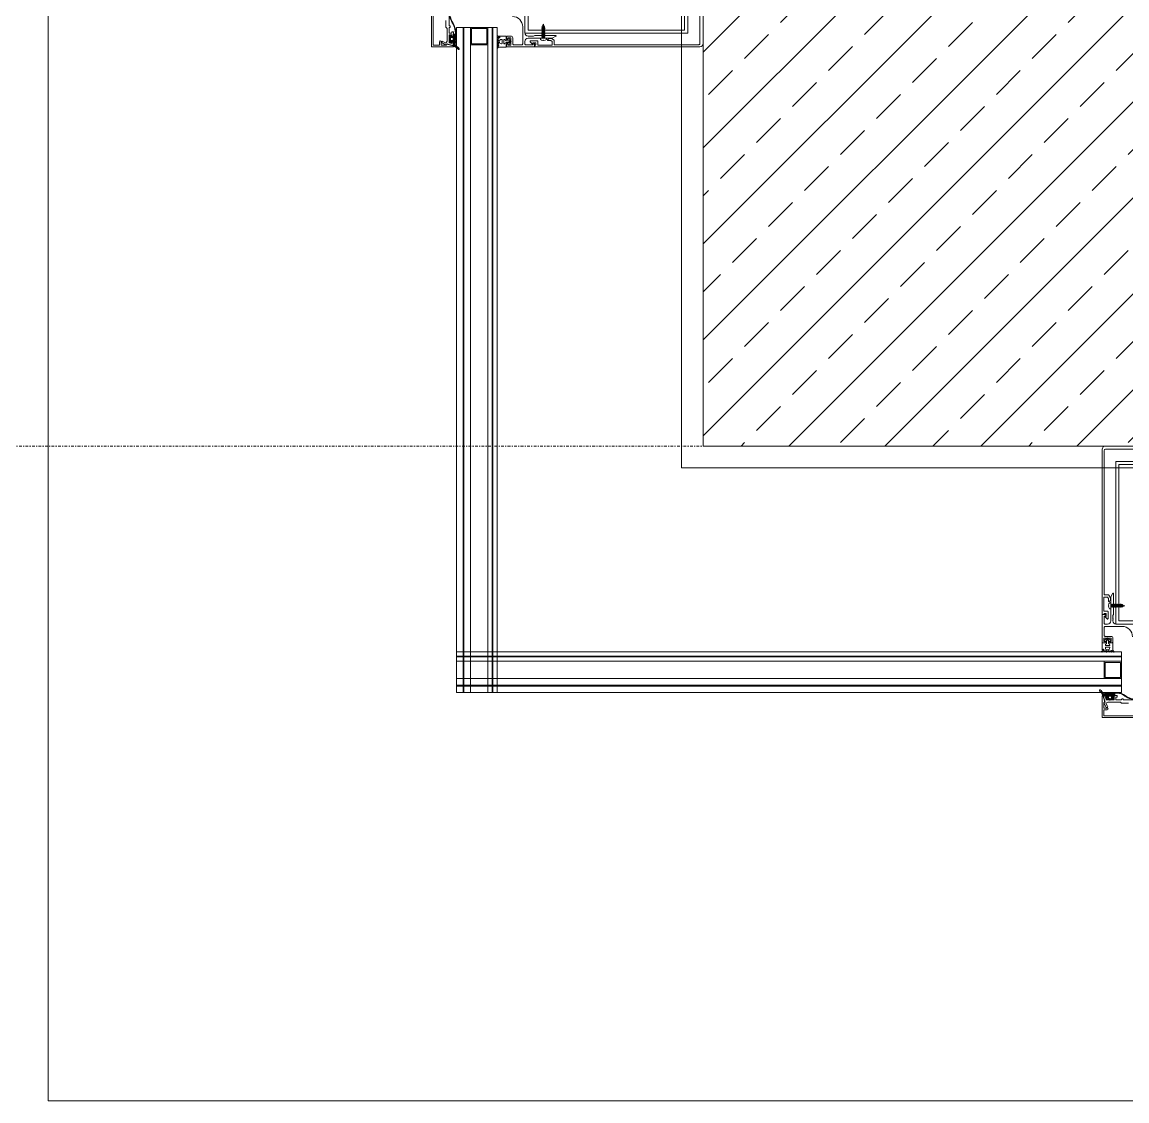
# Model space of a CAD drawing. Extents: x -1439 to 23780, y -1362 to 4476.
# Drawn here: x 7064.8 to 7166.5, y 284.7 to 384 of the extents above; entities that cross this region are included whole.
import ezdxf

# ---------------------------------------------------------------- set-up
doc = ezdxf.new("R2010")
doc.units = 0
doc.header["$MEASUREMENT"] = 0
doc.linetypes.add('Audi$0$DASHDOT2', pattern=[0.5, 0.25, -0.125, 0, -0.125])
doc.layers.get('0').update_dxf_attribs({"color": 9, "lineweight": 9})
for name, color, linetype, lineweight in [('Audi$0$01', 8, 'Continuous', 9), ('Audi$0$06D', 8, 'Continuous', 9), ('Audi$0$09W', 8, 'Continuous', 9), ('Audi$0$10', 8, 'Continuous', 9), ('Audi$0$14', 8, 'Continuous', 9), ('Audi$0$15', 8, 'Continuous', 9), ('Audi$0$24', 8, 'Audi$0$DASHDOT2', 9)]:
    doc.layers.add(name, color=color, linetype=linetype, lineweight=lineweight)

# ---------------------------------------------------------------- blocks, each defined once
blk = doc.blocks.new('*U536')
at = {"layer": 'Audi$0$10'}
h = blk.add_hatch(dxfattribs=at)
h.set_pattern_fill('LINE', color=256, scale=0.666667, angle=585, style=0)
h.set_pattern_definition([(45, (-54.08257, -143.59187), (-0.058925565, 0.058925565), [])])
edge = h.paths.add_edge_path()
edge.add_arc((3.72, -23.02), 0.625, 117.2, 157.3388)
edge.add_arc((3, -22.7), 0.162, 270.1027, 332.96, ccw=False)
edge.add_line((3, -22.86), (2.92, -22.86))
edge.add_line((2.92, -22.86), (2.91, -22.86))
edge.add_line((2.91, -22.86), (2.9, -22.86))
edge.add_line((2.9, -22.86), (2.89, -22.86))
edge.add_line((2.89, -22.86), (2.89, -22.86))
edge.add_line((2.89, -22.86), (2.88, -22.85))
edge.add_line((2.88, -22.85), (2.87, -22.85))
edge.add_line((2.87, -22.85), (2.87, -22.84))
edge.add_line((2.87, -22.84), (2.86, -22.84))
edge.add_line((2.86, -22.84), (2.86, -22.83))
edge.add_line((2.86, -22.83), (2.86, -22.81))
edge.add_line((2.86, -22.81), (2.86, -22.74))
edge.add_line((2.86, -22.74), (2.86, -22.73))
edge.add_line((2.86, -22.73), (2.86, -22.73))
edge.add_line((2.86, -22.73), (2.86, -22.73))
edge.add_line((2.86, -22.73), (2.86, -22.73))
edge.add_line((2.86, -22.73), (2.85, -22.72))
edge.add_line((2.85, -22.72), (2.85, -22.72))
edge.add_line((2.85, -22.72), (2.85, -22.72))
edge.add_line((2.85, -22.72), (2.84, -22.72))
edge.add_line((2.84, -22.72), (2.84, -22.72))
edge.add_line((2.84, -22.72), (2.76, -22.72))
edge.add_line((2.76, -22.72), (2.76, -22.72))
edge.add_line((2.76, -22.72), (2.75, -22.72))
edge.add_line((2.75, -22.72), (2.75, -22.72))
edge.add_line((2.75, -22.72), (2.75, -22.72))
edge.add_line((2.75, -22.72), (2.74, -22.72))
edge.add_line((2.74, -22.72), (2.74, -22.73))
edge.add_line((2.74, -22.73), (2.74, -22.73))
edge.add_line((2.74, -22.73), (2.74, -22.73))
edge.add_line((2.74, -22.73), (2.74, -22.74))
edge.add_line((2.74, -22.74), (2.74, -22.81))
edge.add_line((2.74, -22.81), (2.74, -22.82))
edge.add_line((2.74, -22.82), (2.74, -22.83))
edge.add_line((2.74, -22.83), (2.73, -22.84))
edge.add_line((2.73, -22.84), (2.73, -22.84))
edge.add_line((2.73, -22.84), (2.72, -22.85))
edge.add_line((2.72, -22.85), (2.72, -22.85))
edge.add_line((2.72, -22.85), (2.71, -22.86))
edge.add_line((2.71, -22.86), (2.7, -22.86))
edge.add_line((2.7, -22.86), (2.69, -22.86))
edge.add_line((2.69, -22.86), (2.68, -22.86))
edge.add_line((2.68, -22.86), (2.67, -22.86))
edge.add_line((2.67, -22.86), (2.67, -22.86))
edge.add_line((2.67, -22.86), (2.66, -22.85))
edge.add_line((2.66, -22.85), (2.65, -22.85))
edge.add_line((2.65, -22.85), (2.65, -22.84))
edge.add_line((2.65, -22.84), (2.64, -22.84))
edge.add_line((2.64, -22.84), (2.64, -22.83))
edge.add_line((2.64, -22.83), (2.64, -22.81))
edge.add_line((2.64, -22.81), (2.64, -22.74))
edge.add_line((2.64, -22.74), (2.64, -22.73))
edge.add_line((2.64, -22.73), (2.64, -22.73))
edge.add_line((2.64, -22.73), (2.64, -22.73))
edge.add_line((2.64, -22.73), (2.64, -22.73))
edge.add_line((2.64, -22.73), (2.63, -22.72))
edge.add_line((2.63, -22.72), (2.63, -22.72))
edge.add_line((2.63, -22.72), (2.63, -22.72))
edge.add_line((2.63, -22.72), (2.62, -22.72))
edge.add_line((2.62, -22.72), (2.62, -22.72))
edge.add_line((2.62, -22.72), (2.54, -22.72))
edge.add_line((2.54, -22.72), (2.54, -22.72))
edge.add_line((2.54, -22.72), (2.53, -22.72))
edge.add_line((2.53, -22.72), (2.53, -22.72))
edge.add_line((2.53, -22.72), (2.53, -22.72))
edge.add_line((2.53, -22.72), (2.52, -22.72))
edge.add_line((2.52, -22.72), (2.52, -22.73))
edge.add_line((2.52, -22.73), (2.52, -22.73))
edge.add_line((2.52, -22.73), (2.52, -22.73))
edge.add_line((2.52, -22.73), (2.52, -22.74))
edge.add_line((2.52, -22.74), (2.52, -22.81))
edge.add_line((2.52, -22.81), (2.52, -22.82))
edge.add_line((2.52, -22.82), (2.52, -22.83))
edge.add_line((2.52, -22.83), (2.51, -22.84))
edge.add_line((2.51, -22.84), (2.51, -22.84))
edge.add_line((2.51, -22.84), (2.5, -22.85))
edge.add_line((2.5, -22.85), (2.5, -22.85))
edge.add_line((2.5, -22.85), (2.49, -22.86))
edge.add_line((2.49, -22.86), (2.48, -22.86))
edge.add_line((2.48, -22.86), (2.47, -22.86))
edge.add_line((2.47, -22.86), (2.46, -22.86))
edge.add_line((2.46, -22.86), (2.45, -22.86))
edge.add_line((2.45, -22.86), (2.45, -22.86))
edge.add_line((2.45, -22.86), (2.44, -22.85))
edge.add_line((2.44, -22.85), (2.43, -22.85))
edge.add_line((2.43, -22.85), (2.43, -22.84))
edge.add_line((2.43, -22.84), (2.42, -22.84))
edge.add_line((2.42, -22.84), (2.42, -22.83))
edge.add_line((2.42, -22.83), (2.42, -22.81))
edge.add_line((2.42, -22.81), (2.42, -22.74))
edge.add_line((2.42, -22.74), (2.42, -22.73))
edge.add_line((2.42, -22.73), (2.42, -22.73))
edge.add_line((2.42, -22.73), (2.42, -22.73))
edge.add_line((2.42, -22.73), (2.42, -22.73))
edge.add_line((2.42, -22.73), (2.41, -22.72))
edge.add_line((2.41, -22.72), (2.41, -22.72))
edge.add_line((2.41, -22.72), (2.41, -22.72))
edge.add_line((2.41, -22.72), (2.4, -22.72))
edge.add_line((2.4, -22.72), (2.4, -22.72))
edge.add_line((2.4, -22.72), (2.32, -22.72))
edge.add_line((2.32, -22.72), (2.32, -22.72))
edge.add_line((2.32, -22.72), (2.31, -22.72))
edge.add_line((2.31, -22.72), (2.31, -22.72))
edge.add_line((2.31, -22.72), (2.31, -22.72))
edge.add_line((2.31, -22.72), (2.3, -22.72))
edge.add_line((2.3, -22.72), (2.3, -22.73))
edge.add_line((2.3, -22.73), (2.3, -22.73))
edge.add_line((2.3, -22.73), (2.3, -22.73))
edge.add_line((2.3, -22.73), (2.3, -22.74))
edge.add_line((2.3, -22.74), (2.3, -22.81))
edge.add_line((2.3, -22.81), (2.3, -22.82))
edge.add_line((2.3, -22.82), (2.3, -22.83))
edge.add_line((2.3, -22.83), (2.29, -22.84))
edge.add_line((2.29, -22.84), (2.29, -22.84))
edge.add_line((2.29, -22.84), (2.28, -22.85))
edge.add_line((2.28, -22.85), (2.28, -22.85))
edge.add_line((2.28, -22.85), (2.27, -22.86))
edge.add_line((2.27, -22.86), (2.26, -22.86))
edge.add_line((2.26, -22.86), (2.25, -22.86))
edge.add_line((2.25, -22.86), (2.24, -22.86))
edge.add_line((2.24, -22.86), (2.23, -22.86))
edge.add_line((2.23, -22.86), (2.23, -22.86))
edge.add_line((2.23, -22.86), (2.22, -22.85))
edge.add_line((2.22, -22.85), (2.21, -22.85))
edge.add_line((2.21, -22.85), (2.21, -22.84))
edge.add_line((2.21, -22.84), (2.2, -22.84))
edge.add_line((2.2, -22.84), (2.2, -22.83))
edge.add_line((2.2, -22.83), (2.2, -22.81))
edge.add_line((2.2, -22.81), (2.2, -22.74))
edge.add_line((2.2, -22.74), (2.2, -22.73))
edge.add_line((2.2, -22.73), (2.2, -22.73))
edge.add_line((2.2, -22.73), (2.2, -22.73))
edge.add_line((2.2, -22.73), (2.2, -22.73))
edge.add_line((2.2, -22.73), (2.19, -22.72))
edge.add_line((2.19, -22.72), (2.19, -22.72))
edge.add_line((2.19, -22.72), (2.19, -22.72))
edge.add_line((2.19, -22.72), (2.18, -22.72))
edge.add_line((2.18, -22.72), (2.18, -22.72))
edge.add_line((2.18, -22.72), (2.1, -22.72))
edge.add_line((2.1, -22.72), (2.1, -22.72))
edge.add_line((2.1, -22.72), (2.09, -22.72))
edge.add_line((2.09, -22.72), (2.09, -22.72))
edge.add_line((2.09, -22.72), (2.09, -22.72))
edge.add_line((2.09, -22.72), (2.08, -22.72))
edge.add_line((2.08, -22.72), (2.08, -22.73))
edge.add_line((2.08, -22.73), (2.08, -22.73))
edge.add_line((2.08, -22.73), (2.08, -22.73))
edge.add_line((2.08, -22.73), (2.08, -22.74))
edge.add_line((2.08, -22.74), (2.08, -22.99))
edge.add_arc((2.11, -22.99), 0.03, 180, 270)
edge.add_line((2.11, -23.02), (2.29, -23.02))
edge.add_line((2.29, -23.02), (2.29, -23.19))
edge.add_line((2.29, -23.19), (2.22, -23.21))
edge.add_arc((2.23, -23.26), 0.05, 104.5985, 212.0394)
edge.add_arc((2.27, -23.23), 0.1, 212.0394, 243.6122)
edge.add_arc((2.52, -22.73), 0.662, 243.6122, 296.3878)
edge.add_arc((2.77, -23.23), 0.1, 296.3878, 327.9606)
edge.add_arc((2.82, -23.26), 0.05, 327.9606, 435.4015)
edge.add_line((2.83, -23.21), (2.75, -23.19))
edge.add_line((2.75, -23.19), (2.75, -23.02))
edge.add_line((2.75, -23.02), (3.17, -23.02))
edge.add_arc((3.17, -22.97), 0.05, 270, 346.8402)
edge.add_arc((3.97, -23.12), 0.763, 128.6618, 169.1202, ccw=False)
edge.add_arc((3.45, -22.51), 0.0486, 333.0293, 465.4317)
edge = h.paths.add_edge_path(flags=16)
edge.add_arc((2.62, -23.22), 0.03, 280.824, 360)
edge.add_line((2.65, -23.22), (2.65, -23.05))
edge.add_arc((2.62, -23.05), 0.03, 360, 450)
edge.add_line((2.62, -23.02), (2.42, -23.02))
edge.add_arc((2.42, -23.05), 0.03, 90, 180)
edge.add_line((2.39, -23.05), (2.39, -23.22))
edge.add_arc((2.42, -23.22), 0.03, 180, 259.176)
edge.add_arc((2.52, -22.69), 0.562, 259.176, 280.824)
for p, q in [((1.17, -14.71), (1.18, -14.7)), ((1.18, -14.72), (1.17, -14.71)), ((1.18, -14.7), (1.36, -14.62)), ((1.41, -14.81), (1.18, -14.72)), ((1.4, -14.61), (1.31, -14.77)), ((1.31, -14.77), (1.36, -14.62)), ((1.36, -14.62), (1.38, -14.59)), ((1.38, -14.59), (1.36, -14.68)), ((1.36, -14.68), (1.37, -14.66)), ((1.37, -14.66), (1.39, -14.59)), ((1.38, -14.59), (1.39, -14.59)), ((1.39, -14.59), (1.4, -14.61)), ((1.4, -14.61), (1.44, -14.59)), ((1.41, -14.82), (1.46, -14.59)), ((1.41, -14.82), (1.41, -14.81)), ((1.43, -14.85), (1.41, -14.82)), ((1.48, -14.56), (1.43, -14.85)), ((1.44, -14.85), (1.43, -14.85)), ((1.44, -14.85), (1.49, -14.56)), ((1.44, -14.59), (1.46, -14.59)), ((1.46, -14.82), (1.44, -14.85)), ((1.46, -14.59), (1.48, -14.56)), ((1.51, -14.82), (1.46, -14.82)), ((1.48, -14.56), (1.49, -14.56)), ((1.49, -14.56), (1.51, -14.59)), ((1.51, -14.82), (1.55, -14.59)), ((1.51, -14.59), (1.55, -14.59)), ((1.53, -14.85), (1.51, -14.82)), ((1.53, -14.85), (1.58, -14.56)), ((1.57, -14.56), (1.53, -14.85)), ((1.55, -14.82), (1.53, -14.85)), ((1.55, -14.82), (1.53, -14.85)), ((1.53, -14.85), (1.53, -14.85)), ((1.55, -14.59), (1.57, -14.56)), ((1.6, -14.59), (1.55, -14.82)), ((1.6, -14.82), (1.55, -14.82)), ((1.58, -14.56), (1.57, -14.56)), ((1.58, -14.56), (1.6, -14.59)), ((1.6, -14.82), (1.65, -14.59)), ((1.6, -14.59), (1.65, -14.59)), ((1.62, -14.85), (1.6, -14.82)), ((1.67, -14.56), (1.62, -14.85)), ((1.63, -14.85), (1.62, -14.85)), ((1.63, -14.85), (1.68, -14.56)), ((1.65, -14.82), (1.63, -14.85)), ((1.65, -14.82), (1.63, -14.85)), ((1.65, -14.59), (1.67, -14.56)), ((1.7, -14.59), (1.65, -14.82)), ((1.7, -14.82), (1.65, -14.82)), ((1.68, -14.56), (1.67, -14.56)), ((1.68, -14.56), (1.7, -14.59)), ((1.75, -14.59), (1.7, -14.59)), ((1.7, -14.82), (1.75, -14.59)), ((1.72, -14.85), (1.7, -14.82)), ((1.77, -14.56), (1.72, -14.85)), ((1.73, -14.85), (1.72, -14.85)), ((1.73, -14.85), (1.78, -14.56)), ((1.75, -14.82), (1.73, -14.85)), ((1.75, -14.82), (1.73, -14.85)), ((1.75, -14.59), (1.77, -14.56)), ((1.8, -14.59), (1.75, -14.82)), ((1.75, -14.82), (1.8, -14.82)), ((1.78, -14.56), (1.77, -14.56)), ((1.78, -14.56), (1.8, -14.59)), ((1.8, -14.82), (1.84, -14.59)), ((1.8, -14.59), (1.84, -14.59)), ((1.82, -14.85), (1.8, -14.82)), ((1.82, -14.85), (1.87, -14.56)), ((1.86, -14.56), (1.82, -14.85)), ((1.84, -14.82), (1.82, -14.85)), ((1.84, -14.82), (1.82, -14.85)), ((1.82, -14.85), (1.82, -14.85)), ((1.84, -14.59), (1.86, -14.56)), ((1.89, -14.59), (1.84, -14.82)), ((1.89, -14.82), (1.84, -14.82)), ((1.86, -14.56), (1.87, -14.56)), ((1.87, -14.56), (1.89, -14.59)), ((1.89, -14.59), (1.94, -14.59)), ((1.89, -14.82), (1.94, -14.59)), ((1.91, -14.85), (1.89, -14.82)), ((1.96, -14.56), (1.91, -14.85)), ((1.92, -14.85), (1.91, -14.85)), ((1.92, -14.85), (1.97, -14.56)), ((1.94, -14.82), (1.92, -14.85)), ((1.94, -14.82), (1.92, -14.85)), ((1.94, -14.59), (1.96, -14.56)), ((1.99, -14.59), (1.94, -14.82)), ((1.99, -14.82), (1.94, -14.82)), ((1.99, -14.82), (1.94, -14.82)), ((1.97, -14.56), (1.96, -14.56)), ((1.97, -14.56), (1.99, -14.59)), ((2.18, -14.59), (1.99, -14.59)), ((1.99, -14.82), (2.04, -14.59)), ((2.01, -14.85), (1.99, -14.82)), ((2.06, -14.56), (2.01, -14.85)), ((2.02, -14.85), (2.01, -14.85)), ((2.02, -14.85), (2.07, -14.56)), ((2.04, -14.82), (2.02, -14.85)), ((2.04, -14.82), (2.02, -14.85)), ((2.04, -14.59), (2.06, -14.56)), ((2.09, -14.59), (2.04, -14.82)), ((2.04, -14.82), (2.23, -14.82)), ((2.09, -14.82), (2.04, -14.82)), ((2.09, -14.82), (2.04, -14.82)), ((2.06, -14.56), (2.07, -14.56)), ((2.07, -14.56), (2.09, -14.59)), ((2.09, -14.82), (2.13, -14.59)), ((2.09, -14.59), (2.13, -14.59)), ((2.11, -14.85), (2.09, -14.82)), ((2.15, -14.56), (2.11, -14.85)), ((2.11, -14.85), (2.16, -14.56)), ((2.13, -14.82), (2.11, -14.85)), ((2.13, -14.82), (2.11, -14.85)), ((2.11, -14.85), (2.11, -14.85)), ((2.13, -14.59), (2.15, -14.56)), ((2.18, -14.59), (2.13, -14.82)), ((2.18, -14.82), (2.13, -14.82)), ((2.18, -14.82), (2.13, -14.82)), ((2.15, -14.56), (2.16, -14.56)), ((2.16, -14.56), (2.18, -14.59)), ((2.18, -14.82), (2.23, -14.59)), ((2.18, -14.59), (2.23, -14.59)), ((2.2, -14.85), (2.18, -14.82)), ((2.25, -14.56), (2.2, -14.85)), ((2.21, -14.85), (2.2, -14.85)), ((2.21, -14.85), (2.26, -14.56)), ((2.23, -14.82), (2.21, -14.85)), ((2.23, -14.82), (2.21, -14.85)), ((2.23, -14.59), (2.25, -14.56)), ((2.28, -14.59), (2.23, -14.82)), ((2.28, -14.82), (2.23, -14.82)), ((2.25, -14.56), (2.26, -14.56)), ((2.26, -14.56), (2.28, -14.59)), ((2.28, -14.59), (2.33, -14.59)), ((2.28, -14.82), (2.33, -14.59)), ((2.3, -14.85), (2.28, -14.82)), ((2.35, -14.56), (2.3, -14.85)), ((2.31, -14.85), (2.3, -14.85)), ((2.31, -14.85), (2.35, -14.56)), ((2.33, -14.82), (2.31, -14.85)), ((2.33, -14.82), (2.31, -14.85)), ((2.33, -14.59), (2.35, -14.56)), ((2.37, -14.59), (2.33, -14.82)), ((2.33, -14.82), (2.37, -14.82)), ((2.35, -14.56), (2.35, -14.56)), ((2.35, -14.56), (2.37, -14.59)), ((2.37, -14.59), (2.42, -14.59)), ((2.37, -14.82), (2.42, -14.59)), ((2.39, -14.85), (2.37, -14.82)), ((2.44, -14.56), (2.39, -14.85)), ((2.4, -14.85), (2.39, -14.85)), ((2.4, -14.85), (2.45, -14.56)), ((2.42, -14.82), (2.4, -14.85)), ((2.42, -14.82), (2.4, -14.85)), ((2.42, -14.59), (2.44, -14.56)), ((2.45, -14.69), (2.42, -14.82)), ((2.42, -14.82), (2.45, -14.82)), ((2.44, -14.56), (2.45, -14.56)), ((2.56, -14.43), (2.45, -14.43)), ((2.45, -14.98), (2.45, -14.43)), ((2.56, -14.98), (2.45, -14.98))]:
    blk.add_line(p, q, dxfattribs=at)
for points in [[(-2.95, -0.3), (2.95, -0.3), (2.95, -0.3, -0.414214), (3.05, -0.4), (3.05, -13.71), (2.64, -13.71, 0.267949), (2.62, -13.72), (2.47, -13.97, 0.131652), (2.47, -13.99), (2.47, -14.12, 0.131652), (2.47, -14.13), (2.58, -14.31, 0.267949), (2.6, -14.33), (2.64, -14.33, 0.414214), (2.67, -14.3), (2.67, -14.03), (2.74, -13.91), (3.1, -13.91), (3.1, -15.21), (2.75, -15.21, 0.414214), (2.7, -15.26), (2.7, -15.89, 0.650971), (2.78, -15.92), (2.95, -15.77, 0.508142), (2.95, -15.72), (2.88, -15.69), (2.88, -15.41), (3.05, -15.41, 0.432363), (3.15, -15.5), (3.22, -15.5, 0.477393), (3.25, -15.48), (3.25, -0.3, 0.414214), (2.95, 0), (2.95, 0), (-2.95, 0, 0.414214)], [(0, -16.41), (1.95, -16.41, 0.414214), (2.25, -16.11), (2.25, -15.61), (2.2, -15.5), (2.2, -13.57, -0.767327), (2.26, -13.55), (2.45, -13.89), (2.45, -14.68), (2.42, -14.71), (2.45, -14.74), (2.45, -16.11, 0.414214), (2.75, -16.41), (2.97, -16.41, 0.414214), (3.07, -16.31), (3.07, -15.66), (2.93, -15.66, -0.414214), (2.9, -15.63), (2.9, -15.61, -0.414214), (3, -15.51), (3.22, -15.51, -0.414214), (3.25, -15.54), (3.25, -16.61), (3.25, -18.08, -0.414214), (3.22, -18.11), (3.05, -18.11, -0.414214), (2.95, -18.01), (2.95, -17.99), (3.1, -17.99), (3.1, -17.69), (2.78, -17.69), (2.75, -17.66), (2.72, -17.69), (2.4, -17.69), (2.4, -17.99), (2.55, -17.99), (2.55, -18.01, -0.414214), (2.45, -18.11), (2.35, -18.11, -0.414214), (2.25, -18.01), (2.25, -17.69, -0.414214), (2.41, -17.53), (2.97, -17.53, 0.414214), (3.07, -17.43), (3.07, -16.71, 0.414214), (2.97, -16.61), (1.4, -16.61, 0.414214), (0.45, -17.56)], [(-1.3, -23.38), (1.3, -23.38), (1.3, -23.31, -0.414214), (1.33, -23.28), (1.42, -23.28, -0.414214), (1.45, -23.31), (1.45, -23.38), (2, -23.38), (2, -23.13), (1.88, -23.13, -0.414214), (1.85, -23.1), (1.85, -23.03, -0.414214), (1.9, -22.98), (2.25, -22.98, -0.414214), (2.3, -23.03), (2.3, -23.1, -0.414214), (2.27, -23.13), (2.15, -23.13), (2.15, -23.38), (2.88, -23.38), (2.95, -23.13), (2.83, -23.13, -0.414214), (2.8, -23.1), (2.8, -23.03, -0.414214), (2.85, -22.98), (3.05, -22.98, -0.493145), (3.12, -23.07), (2.98, -23.57), (3.08, -23.62, -0.414214), (3.09, -23.66), (2.87, -24.04, -1), (2.74, -23.96), (2.9, -23.68), (2.71, -23.58), (1.55, -23.58), (1.46, -23.67, -0.198912), (1.44, -23.68), (0.83, -23.68)], [(3.25, -22.7), (3.25, -22.75), (2.45, -22.75, 0.10228), (1.16, -23.02, -0.152313), (0, -23.38, -0.152313), (-1.16, -23.02, 0.159108), (-1.84, -22.75), (-3.02, -22.75), (-3.02, -22.7), (-1.84, -22.7, -0.158967), (-1.13, -22.98, 0.152054), (0, -23.33, 0.152944), (1.13, -22.98, -0.10266), (2.45, -22.7), (3.25, -22.7)]]:
    blk.add_lwpolyline(points, format="xyb", dxfattribs=at)
for points in [[(-2, -1.41), (2, -1.41), (2, -16.41), (-2, -16.41)], [(-1.7, -1.71), (1.7, -1.71), (1.7, -16.11), (-1.7, -16.11)], [(1.47, -21.42), (1.47, -19.82), (3.07, -19.82), (3.07, -21.42)], [(1.57, -21.32), (1.57, -19.92), (2.97, -19.92), (2.97, -21.32)]]:
    blk.add_lwpolyline(points, close=True, dxfattribs=at)
for points in [[(1.51, -14.59), (1.46, -14.82)], [(2.65, -14.67), (2.63, -14.7), (2.63, -14.71), (2.65, -14.74)]]:
    blk.add_lwpolyline(points, dxfattribs=at)
for points in [[(3.04, -18.12, -0.414214), (2.94, -18.02), (2.94, -17.96), (3.06, -17.96), (3.06, -17.86, 0.333333), (2.46, -17.86), (2.46, -17.96), (2.58, -17.96), (2.58, -18.02, -0.414214), (2.48, -18.12), (2.26, -18.12), (2.26, -18.77), (2.3, -18.77, 0.307685), (2.36, -18.73, -1.128702), (2.42, -18.76, -0.201212), (2.26, -18.87, 0.978531), (2.26, -18.97, 0.1613), (2.46, -18.85, -0.307572), (2.49, -18.85), (2.68, -18.96, 0.8391), (2.7, -18.94), (2.62, -18.85, -0.8391), (2.64, -18.82), (2.9, -18.96, 0.8391), (2.92, -18.94), (2.84, -18.85, -0.8391), (2.86, -18.82), (3.12, -18.96, 0.8391), (3.14, -18.94), (3.06, -18.85, -0.8391), (3.08, -18.82), (3.34, -18.96, 0.8391), (3.36, -18.94), (3.28, -18.85, -0.176327), (3.26, -18.79), (3.26, -18.12)], [(2.84, -18.12), (2.84, -17.89, 0.375047), (2.81, -17.86, 0.067879), (2.7, -17.86, 0.375047), (2.68, -17.89), (2.68, -18.12, -0.298217), (2.62, -18.21, 0.298217), (2.56, -18.3), (2.56, -18.33, 0.414214), (2.59, -18.36), (2.93, -18.36, 0.414214), (2.96, -18.33), (2.96, -18.3, 0.298217), (2.9, -18.21, -0.298217)], [(2.56, -18.54), (2.56, -18.57, 1), (2.96, -18.57), (2.96, -18.54, 0.414214), (2.93, -18.51), (2.59, -18.51, 0.414214)], [(-3.1, -24.85), (-3.1, -24.28), (-2.78, -24.28, 1), (-2.78, -24.13), (-3.1, -24.13), (-3.1, -23.65), (-3.02, -23.6, 0.339454), (-3, -23.57), (-3.14, -23.04, 0.876976), (-3.25, -23.05), (-3.25, -25), (3.25, -25), (3.25, -23.05, 0.876976), (3.14, -23.04), (3, -23.57, 0.339454), (3.02, -23.6), (3.1, -23.65), (3.1, -24.13), (2.78, -24.13, 1), (2.78, -24.28), (3.1, -24.28), (3.1, -24.85)], [(3.44, -22.46, 0.176952), (3.15, -22.78, -0.281357), (3, -22.86), (2.92, -22.86), (2.91, -22.86), (2.9, -22.86), (2.89, -22.86), (2.89, -22.86), (2.88, -22.85), (2.87, -22.85), (2.87, -22.84), (2.86, -22.84), (2.86, -22.83), (2.86, -22.81), (2.86, -22.74), (2.86, -22.73), (2.86, -22.73), (2.86, -22.73), (2.86, -22.73), (2.85, -22.72), (2.85, -22.72), (2.85, -22.72), (2.84, -22.72), (2.84, -22.72), (2.76, -22.72), (2.76, -22.72), (2.75, -22.72), (2.75, -22.72), (2.75, -22.72), (2.74, -22.72), (2.74, -22.73), (2.74, -22.73), (2.74, -22.73), (2.74, -22.74), (2.74, -22.81), (2.74, -22.82), (2.74, -22.83), (2.73, -22.84), (2.73, -22.84), (2.72, -22.85), (2.72, -22.85), (2.71, -22.86), (2.7, -22.86), (2.69, -22.86), (2.68, -22.86), (2.67, -22.86), (2.67, -22.86), (2.66, -22.85), (2.65, -22.85), (2.65, -22.84), (2.64, -22.84), (2.64, -22.83), (2.64, -22.81), (2.64, -22.74), (2.64, -22.73), (2.64, -22.73), (2.64, -22.73), (2.64, -22.73), (2.63, -22.72), (2.63, -22.72), (2.63, -22.72), (2.62, -22.72), (2.62, -22.72), (2.54, -22.72), (2.54, -22.72), (2.53, -22.72), (2.53, -22.72), (2.53, -22.72), (2.52, -22.72), (2.52, -22.73), (2.52, -22.73), (2.52, -22.73), (2.52, -22.74), (2.52, -22.81), (2.52, -22.82), (2.52, -22.83), (2.51, -22.84), (2.51, -22.84), (2.5, -22.85), (2.5, -22.85), (2.49, -22.86), (2.48, -22.86), (2.47, -22.86), (2.46, -22.86), (2.45, -22.86), (2.45, -22.86), (2.44, -22.85), (2.43, -22.85), (2.43, -22.84), (2.42, -22.84), (2.42, -22.83), (2.42, -22.81), (2.42, -22.74), (2.42, -22.73), (2.42, -22.73), (2.42, -22.73), (2.42, -22.73), (2.41, -22.72), (2.41, -22.72), (2.41, -22.72), (2.4, -22.72), (2.4, -22.72), (2.32, -22.72), (2.32, -22.72), (2.31, -22.72), (2.31, -22.72), (2.31, -22.72), (2.3, -22.72), (2.3, -22.73), (2.3, -22.73), (2.3, -22.73), (2.3, -22.74), (2.3, -22.81), (2.3, -22.82), (2.3, -22.83), (2.29, -22.84), (2.29, -22.84), (2.28, -22.85), (2.28, -22.85), (2.27, -22.86), (2.26, -22.86), (2.25, -22.86), (2.24, -22.86), (2.23, -22.86), (2.23, -22.86), (2.22, -22.85), (2.21, -22.85), (2.21, -22.84), (2.2, -22.84), (2.2, -22.83), (2.2, -22.81), (2.2, -22.74), (2.2, -22.73), (2.2, -22.73), (2.2, -22.73), (2.2, -22.73), (2.19, -22.72), (2.19, -22.72), (2.19, -22.72), (2.18, -22.72), (2.18, -22.72), (2.1, -22.72), (2.1, -22.72), (2.09, -22.72), (2.09, -22.72), (2.09, -22.72), (2.08, -22.72), (2.08, -22.73), (2.08, -22.73), (2.08, -22.73), (2.08, -22.74), (2.08, -22.99, 0.414214), (2.11, -23.02), (2.29, -23.02), (2.29, -23.19), (2.22, -23.21, 0.506456), (2.19, -23.28, 0.13864), (2.23, -23.32, 0.234436), (2.82, -23.32, 0.13864), (2.86, -23.28, 0.506456), (2.83, -23.21), (2.75, -23.19), (2.75, -23.02), (3.17, -23.02, 0.348434), (3.22, -22.98, -0.17839), (3.49, -22.53, 0.651907)], [(2.63, -23.25, 0.359904), (2.65, -23.22), (2.65, -23.05, 0.414214), (2.62, -23.02), (2.42, -23.02, 0.414214), (2.39, -23.05), (2.39, -23.22, 0.359904), (2.42, -23.25, 0.094739)], [(2.63, -23.25, 0.359904), (2.65, -23.22), (2.65, -23.05, 0.414214), (2.62, -23.02), (2.42, -23.02, 0.414214), (2.39, -23.05), (2.39, -23.22, 0.359904), (2.42, -23.25, 0.094739)]]:
    blk.add_lwpolyline(points, format="xyb", close=True, dxfattribs=at)
for centre, start, end in [((2.13, -14.73), 7.5095, 35.2427), ((2.13, -14.68), 324.7573, 352.4905)]:
    blk.add_arc(centre, 0.521, start, end, dxfattribs=at)
at = {"layer": 'Audi$0$15'}
for p, q in [((1.47, -18.95), (1.47, -22.7)), ((1.47, -18.95), (62.7, -18.95)), ((1.47, -19.35), (62.7, -19.35)), ((1.47, -19.42), (62.7, -19.42)), ((1.47, -19.82), (62.7, -19.82)), ((1.47, -21.42), (62.7, -21.42)), ((1.47, -22.02), (62.7, -22.02)), ((1.47, -22.1), (62.7, -22.1)), ((1.47, -22.7), (62.7, -22.7))]:
    blk.add_line(p, q, dxfattribs=at)
blk = doc.blocks.new('*U535')
at = {"layer": 'Audi$0$10'}
h = blk.add_hatch(dxfattribs=at)
h.set_pattern_fill('LINE', color=256, scale=0.666667, angle=585, style=0)
h.set_pattern_definition([(135, (54.08257, -143.59187), (0.058925565, 0.058925565), [])])
edge = h.paths.add_edge_path()
edge.add_arc((-3.72, -23.02), 0.625, 382.6612, 422.8, ccw=False)
edge.add_arc((-3, -22.7), 0.162, 207.04, 269.8973)
edge.add_line((-3, -22.86), (-2.92, -22.86))
edge.add_line((-2.92, -22.86), (-2.91, -22.86))
edge.add_line((-2.91, -22.86), (-2.9, -22.86))
edge.add_line((-2.9, -22.86), (-2.89, -22.86))
edge.add_line((-2.89, -22.86), (-2.89, -22.86))
edge.add_line((-2.89, -22.86), (-2.88, -22.85))
edge.add_line((-2.88, -22.85), (-2.87, -22.85))
edge.add_line((-2.87, -22.85), (-2.87, -22.84))
edge.add_line((-2.87, -22.84), (-2.86, -22.84))
edge.add_line((-2.86, -22.84), (-2.86, -22.83))
edge.add_line((-2.86, -22.83), (-2.86, -22.81))
edge.add_line((-2.86, -22.81), (-2.86, -22.74))
edge.add_line((-2.86, -22.74), (-2.86, -22.73))
edge.add_line((-2.86, -22.73), (-2.86, -22.73))
edge.add_line((-2.86, -22.73), (-2.86, -22.73))
edge.add_line((-2.86, -22.73), (-2.86, -22.73))
edge.add_line((-2.86, -22.73), (-2.85, -22.72))
edge.add_line((-2.85, -22.72), (-2.85, -22.72))
edge.add_line((-2.85, -22.72), (-2.85, -22.72))
edge.add_line((-2.85, -22.72), (-2.84, -22.72))
edge.add_line((-2.84, -22.72), (-2.84, -22.72))
edge.add_line((-2.84, -22.72), (-2.76, -22.72))
edge.add_line((-2.76, -22.72), (-2.76, -22.72))
edge.add_line((-2.76, -22.72), (-2.75, -22.72))
edge.add_line((-2.75, -22.72), (-2.75, -22.72))
edge.add_line((-2.75, -22.72), (-2.75, -22.72))
edge.add_line((-2.75, -22.72), (-2.74, -22.72))
edge.add_line((-2.74, -22.72), (-2.74, -22.73))
edge.add_line((-2.74, -22.73), (-2.74, -22.73))
edge.add_line((-2.74, -22.73), (-2.74, -22.73))
edge.add_line((-2.74, -22.73), (-2.74, -22.74))
edge.add_line((-2.74, -22.74), (-2.74, -22.81))
edge.add_line((-2.74, -22.81), (-2.74, -22.82))
edge.add_line((-2.74, -22.82), (-2.74, -22.83))
edge.add_line((-2.74, -22.83), (-2.73, -22.84))
edge.add_line((-2.73, -22.84), (-2.73, -22.84))
edge.add_line((-2.73, -22.84), (-2.72, -22.85))
edge.add_line((-2.72, -22.85), (-2.72, -22.85))
edge.add_line((-2.72, -22.85), (-2.71, -22.86))
edge.add_line((-2.71, -22.86), (-2.7, -22.86))
edge.add_line((-2.7, -22.86), (-2.69, -22.86))
edge.add_line((-2.69, -22.86), (-2.68, -22.86))
edge.add_line((-2.68, -22.86), (-2.67, -22.86))
edge.add_line((-2.67, -22.86), (-2.67, -22.86))
edge.add_line((-2.67, -22.86), (-2.66, -22.85))
edge.add_line((-2.66, -22.85), (-2.65, -22.85))
edge.add_line((-2.65, -22.85), (-2.65, -22.84))
edge.add_line((-2.65, -22.84), (-2.64, -22.84))
edge.add_line((-2.64, -22.84), (-2.64, -22.83))
edge.add_line((-2.64, -22.83), (-2.64, -22.81))
edge.add_line((-2.64, -22.81), (-2.64, -22.74))
edge.add_line((-2.64, -22.74), (-2.64, -22.73))
edge.add_line((-2.64, -22.73), (-2.64, -22.73))
edge.add_line((-2.64, -22.73), (-2.64, -22.73))
edge.add_line((-2.64, -22.73), (-2.64, -22.73))
edge.add_line((-2.64, -22.73), (-2.63, -22.72))
edge.add_line((-2.63, -22.72), (-2.63, -22.72))
edge.add_line((-2.63, -22.72), (-2.63, -22.72))
edge.add_line((-2.63, -22.72), (-2.62, -22.72))
edge.add_line((-2.62, -22.72), (-2.62, -22.72))
edge.add_line((-2.62, -22.72), (-2.54, -22.72))
edge.add_line((-2.54, -22.72), (-2.54, -22.72))
edge.add_line((-2.54, -22.72), (-2.53, -22.72))
edge.add_line((-2.53, -22.72), (-2.53, -22.72))
edge.add_line((-2.53, -22.72), (-2.53, -22.72))
edge.add_line((-2.53, -22.72), (-2.52, -22.72))
edge.add_line((-2.52, -22.72), (-2.52, -22.73))
edge.add_line((-2.52, -22.73), (-2.52, -22.73))
edge.add_line((-2.52, -22.73), (-2.52, -22.73))
edge.add_line((-2.52, -22.73), (-2.52, -22.74))
edge.add_line((-2.52, -22.74), (-2.52, -22.81))
edge.add_line((-2.52, -22.81), (-2.52, -22.82))
edge.add_line((-2.52, -22.82), (-2.52, -22.83))
edge.add_line((-2.52, -22.83), (-2.51, -22.84))
edge.add_line((-2.51, -22.84), (-2.51, -22.84))
edge.add_line((-2.51, -22.84), (-2.5, -22.85))
edge.add_line((-2.5, -22.85), (-2.5, -22.85))
edge.add_line((-2.5, -22.85), (-2.49, -22.86))
edge.add_line((-2.49, -22.86), (-2.48, -22.86))
edge.add_line((-2.48, -22.86), (-2.47, -22.86))
edge.add_line((-2.47, -22.86), (-2.46, -22.86))
edge.add_line((-2.46, -22.86), (-2.45, -22.86))
edge.add_line((-2.45, -22.86), (-2.45, -22.86))
edge.add_line((-2.45, -22.86), (-2.44, -22.85))
edge.add_line((-2.44, -22.85), (-2.43, -22.85))
edge.add_line((-2.43, -22.85), (-2.43, -22.84))
edge.add_line((-2.43, -22.84), (-2.42, -22.84))
edge.add_line((-2.42, -22.84), (-2.42, -22.83))
edge.add_line((-2.42, -22.83), (-2.42, -22.81))
edge.add_line((-2.42, -22.81), (-2.42, -22.74))
edge.add_line((-2.42, -22.74), (-2.42, -22.73))
edge.add_line((-2.42, -22.73), (-2.42, -22.73))
edge.add_line((-2.42, -22.73), (-2.42, -22.73))
edge.add_line((-2.42, -22.73), (-2.42, -22.73))
edge.add_line((-2.42, -22.73), (-2.41, -22.72))
edge.add_line((-2.41, -22.72), (-2.41, -22.72))
edge.add_line((-2.41, -22.72), (-2.41, -22.72))
edge.add_line((-2.41, -22.72), (-2.4, -22.72))
edge.add_line((-2.4, -22.72), (-2.4, -22.72))
edge.add_line((-2.4, -22.72), (-2.32, -22.72))
edge.add_line((-2.32, -22.72), (-2.32, -22.72))
edge.add_line((-2.32, -22.72), (-2.31, -22.72))
edge.add_line((-2.31, -22.72), (-2.31, -22.72))
edge.add_line((-2.31, -22.72), (-2.31, -22.72))
edge.add_line((-2.31, -22.72), (-2.3, -22.72))
edge.add_line((-2.3, -22.72), (-2.3, -22.73))
edge.add_line((-2.3, -22.73), (-2.3, -22.73))
edge.add_line((-2.3, -22.73), (-2.3, -22.73))
edge.add_line((-2.3, -22.73), (-2.3, -22.74))
edge.add_line((-2.3, -22.74), (-2.3, -22.81))
edge.add_line((-2.3, -22.81), (-2.3, -22.82))
edge.add_line((-2.3, -22.82), (-2.3, -22.83))
edge.add_line((-2.3, -22.83), (-2.29, -22.84))
edge.add_line((-2.29, -22.84), (-2.29, -22.84))
edge.add_line((-2.29, -22.84), (-2.28, -22.85))
edge.add_line((-2.28, -22.85), (-2.28, -22.85))
edge.add_line((-2.28, -22.85), (-2.27, -22.86))
edge.add_line((-2.27, -22.86), (-2.26, -22.86))
edge.add_line((-2.26, -22.86), (-2.25, -22.86))
edge.add_line((-2.25, -22.86), (-2.24, -22.86))
edge.add_line((-2.24, -22.86), (-2.23, -22.86))
edge.add_line((-2.23, -22.86), (-2.23, -22.86))
edge.add_line((-2.23, -22.86), (-2.22, -22.85))
edge.add_line((-2.22, -22.85), (-2.21, -22.85))
edge.add_line((-2.21, -22.85), (-2.21, -22.84))
edge.add_line((-2.21, -22.84), (-2.2, -22.84))
edge.add_line((-2.2, -22.84), (-2.2, -22.83))
edge.add_line((-2.2, -22.83), (-2.2, -22.81))
edge.add_line((-2.2, -22.81), (-2.2, -22.74))
edge.add_line((-2.2, -22.74), (-2.2, -22.73))
edge.add_line((-2.2, -22.73), (-2.2, -22.73))
edge.add_line((-2.2, -22.73), (-2.2, -22.73))
edge.add_line((-2.2, -22.73), (-2.2, -22.73))
edge.add_line((-2.2, -22.73), (-2.19, -22.72))
edge.add_line((-2.19, -22.72), (-2.19, -22.72))
edge.add_line((-2.19, -22.72), (-2.19, -22.72))
edge.add_line((-2.19, -22.72), (-2.18, -22.72))
edge.add_line((-2.18, -22.72), (-2.18, -22.72))
edge.add_line((-2.18, -22.72), (-2.1, -22.72))
edge.add_line((-2.1, -22.72), (-2.1, -22.72))
edge.add_line((-2.1, -22.72), (-2.09, -22.72))
edge.add_line((-2.09, -22.72), (-2.09, -22.72))
edge.add_line((-2.09, -22.72), (-2.09, -22.72))
edge.add_line((-2.09, -22.72), (-2.08, -22.72))
edge.add_line((-2.08, -22.72), (-2.08, -22.73))
edge.add_line((-2.08, -22.73), (-2.08, -22.73))
edge.add_line((-2.08, -22.73), (-2.08, -22.73))
edge.add_line((-2.08, -22.73), (-2.08, -22.74))
edge.add_line((-2.08, -22.74), (-2.08, -22.99))
edge.add_arc((-2.11, -22.99), 0.03, 270, 360, ccw=False)
edge.add_line((-2.11, -23.02), (-2.29, -23.02))
edge.add_line((-2.29, -23.02), (-2.29, -23.19))
edge.add_line((-2.29, -23.19), (-2.22, -23.21))
edge.add_arc((-2.23, -23.26), 0.05, 327.9606, 435.4015, ccw=False)
edge.add_arc((-2.27, -23.23), 0.1, 296.3878, 327.9606, ccw=False)
edge.add_arc((-2.52, -22.73), 0.663, 243.6122, 296.3878, ccw=False)
edge.add_arc((-2.77, -23.23), 0.1, 212.0394, 243.6122, ccw=False)
edge.add_arc((-2.82, -23.26), 0.05, 104.5985, 212.0394, ccw=False)
edge.add_line((-2.83, -23.21), (-2.75, -23.19))
edge.add_line((-2.75, -23.19), (-2.75, -23.02))
edge.add_line((-2.75, -23.02), (-3.17, -23.02))
edge.add_arc((-3.17, -22.97), 0.05, 193.1598, 270, ccw=False)
edge.add_arc((-3.97, -23.12), 0.763, 370.8798, 411.3382)
edge.add_arc((-3.45, -22.51), 0.0486, 74.5683, 206.9707, ccw=False)
edge = h.paths.add_edge_path(flags=16)
edge.add_arc((-2.62, -23.22), 0.03, 180, 259.176, ccw=False)
edge.add_line((-2.65, -23.22), (-2.65, -23.05))
edge.add_arc((-2.62, -23.05), 0.03, 90, 180, ccw=False)
edge.add_line((-2.62, -23.02), (-2.42, -23.02))
edge.add_arc((-2.42, -23.05), 0.03, 360, 450, ccw=False)
edge.add_line((-2.39, -23.05), (-2.39, -23.22))
edge.add_arc((-2.42, -23.22), 0.03, 280.824, 360, ccw=False)
edge.add_arc((-2.52, -22.69), 0.562, 259.176, 280.824, ccw=False)
for p, q in [((-2.56, -14.43), (-2.45, -14.43)), ((-2.56, -14.98), (-2.45, -14.98)), ((-2.45, -14.98), (-2.45, -14.43)), ((-2.4, -14.85), (-2.45, -14.56)), ((-2.44, -14.56), (-2.45, -14.56)), ((-2.45, -14.69), (-2.42, -14.82)), ((-2.42, -14.82), (-2.45, -14.82)), ((-2.44, -14.56), (-2.39, -14.85)), ((-2.42, -14.59), (-2.44, -14.56)), ((-2.37, -14.59), (-2.42, -14.59)), ((-2.37, -14.82), (-2.42, -14.59)), ((-2.42, -14.82), (-2.4, -14.85)), ((-2.42, -14.82), (-2.4, -14.85)), ((-2.4, -14.85), (-2.39, -14.85)), ((-2.39, -14.85), (-2.37, -14.82)), ((-2.35, -14.56), (-2.37, -14.59)), ((-2.37, -14.59), (-2.33, -14.82)), ((-2.33, -14.82), (-2.37, -14.82)), ((-2.33, -14.59), (-2.35, -14.56)), ((-2.35, -14.56), (-2.35, -14.56)), ((-2.31, -14.85), (-2.35, -14.56)), ((-2.35, -14.56), (-2.3, -14.85)), ((-2.28, -14.59), (-2.33, -14.59)), ((-2.28, -14.82), (-2.33, -14.59)), ((-2.33, -14.82), (-2.31, -14.85)), ((-2.33, -14.82), (-2.31, -14.85)), ((-2.31, -14.85), (-2.3, -14.85)), ((-2.3, -14.85), (-2.28, -14.82)), ((-2.26, -14.56), (-2.28, -14.59)), ((-2.28, -14.59), (-2.23, -14.82)), ((-2.28, -14.82), (-2.23, -14.82)), ((-2.25, -14.56), (-2.26, -14.56)), ((-2.21, -14.85), (-2.26, -14.56)), ((-2.23, -14.59), (-2.25, -14.56)), ((-2.25, -14.56), (-2.2, -14.85)), ((-2.18, -14.82), (-2.23, -14.59)), ((-2.18, -14.59), (-2.23, -14.59)), ((-2.23, -14.82), (-2.21, -14.85)), ((-2.23, -14.82), (-2.21, -14.85)), ((-2.04, -14.82), (-2.23, -14.82)), ((-2.21, -14.85), (-2.2, -14.85)), ((-2.2, -14.85), (-2.18, -14.82)), ((-2.16, -14.56), (-2.18, -14.59)), ((-2.18, -14.59), (-1.99, -14.59)), ((-2.18, -14.59), (-2.13, -14.82)), ((-2.18, -14.82), (-2.13, -14.82)), ((-2.18, -14.82), (-2.13, -14.82)), ((-2.15, -14.56), (-2.16, -14.56)), ((-2.11, -14.85), (-2.16, -14.56)), ((-2.13, -14.59), (-2.15, -14.56)), ((-2.15, -14.56), (-2.11, -14.85)), ((-2.09, -14.82), (-2.13, -14.59)), ((-2.09, -14.59), (-2.13, -14.59)), ((-2.13, -14.82), (-2.11, -14.85)), ((-2.13, -14.82), (-2.11, -14.85)), ((-2.11, -14.85), (-2.09, -14.82)), ((-2.11, -14.85), (-2.11, -14.85)), ((-2.07, -14.56), (-2.09, -14.59)), ((-2.09, -14.59), (-2.04, -14.82)), ((-2.09, -14.82), (-2.04, -14.82)), ((-2.09, -14.82), (-2.04, -14.82)), ((-2.06, -14.56), (-2.07, -14.56)), ((-2.02, -14.85), (-2.07, -14.56)), ((-2.04, -14.59), (-2.06, -14.56)), ((-2.06, -14.56), (-2.01, -14.85)), ((-1.99, -14.82), (-2.04, -14.59)), ((-2.04, -14.82), (-2.02, -14.85)), ((-2.04, -14.82), (-2.02, -14.85)), ((-2.02, -14.85), (-2.01, -14.85)), ((-2.01, -14.85), (-1.99, -14.82)), ((-1.97, -14.56), (-1.99, -14.59)), ((-1.99, -14.59), (-1.94, -14.82)), ((-1.99, -14.82), (-1.94, -14.82)), ((-1.99, -14.82), (-1.94, -14.82)), ((-1.97, -14.56), (-1.96, -14.56)), ((-1.92, -14.85), (-1.97, -14.56)), ((-1.94, -14.59), (-1.96, -14.56)), ((-1.96, -14.56), (-1.91, -14.85)), ((-1.89, -14.59), (-1.94, -14.59)), ((-1.89, -14.82), (-1.94, -14.59)), ((-1.94, -14.82), (-1.92, -14.85)), ((-1.94, -14.82), (-1.92, -14.85)), ((-1.92, -14.85), (-1.91, -14.85)), ((-1.91, -14.85), (-1.89, -14.82)), ((-1.87, -14.56), (-1.89, -14.59)), ((-1.89, -14.59), (-1.84, -14.82)), ((-1.89, -14.82), (-1.84, -14.82)), ((-1.82, -14.85), (-1.87, -14.56)), ((-1.86, -14.56), (-1.87, -14.56)), ((-1.86, -14.56), (-1.82, -14.85)), ((-1.84, -14.59), (-1.86, -14.56)), ((-1.8, -14.82), (-1.84, -14.59)), ((-1.8, -14.59), (-1.84, -14.59)), ((-1.84, -14.82), (-1.82, -14.85)), ((-1.84, -14.82), (-1.82, -14.85)), ((-1.82, -14.85), (-1.8, -14.82)), ((-1.82, -14.85), (-1.82, -14.85)), ((-1.78, -14.56), (-1.8, -14.59)), ((-1.8, -14.59), (-1.75, -14.82)), ((-1.75, -14.82), (-1.8, -14.82)), ((-1.78, -14.56), (-1.77, -14.56)), ((-1.73, -14.85), (-1.78, -14.56)), ((-1.75, -14.59), (-1.77, -14.56)), ((-1.77, -14.56), (-1.72, -14.85)), ((-1.75, -14.59), (-1.7, -14.59)), ((-1.7, -14.82), (-1.75, -14.59)), ((-1.75, -14.82), (-1.73, -14.85)), ((-1.75, -14.82), (-1.73, -14.85)), ((-1.73, -14.85), (-1.72, -14.85)), ((-1.72, -14.85), (-1.7, -14.82)), ((-1.68, -14.56), (-1.7, -14.59)), ((-1.7, -14.59), (-1.65, -14.82)), ((-1.7, -14.82), (-1.65, -14.82)), ((-1.63, -14.85), (-1.68, -14.56)), ((-1.68, -14.56), (-1.67, -14.56)), ((-1.67, -14.56), (-1.62, -14.85)), ((-1.65, -14.59), (-1.67, -14.56)), ((-1.6, -14.82), (-1.65, -14.59)), ((-1.6, -14.59), (-1.65, -14.59)), ((-1.65, -14.82), (-1.63, -14.85)), ((-1.65, -14.82), (-1.63, -14.85)), ((-1.63, -14.85), (-1.62, -14.85)), ((-1.62, -14.85), (-1.6, -14.82)), ((-1.58, -14.56), (-1.6, -14.59)), ((-1.6, -14.59), (-1.55, -14.82)), ((-1.6, -14.82), (-1.55, -14.82)), ((-1.53, -14.85), (-1.58, -14.56)), ((-1.58, -14.56), (-1.57, -14.56)), ((-1.57, -14.56), (-1.53, -14.85)), ((-1.55, -14.59), (-1.57, -14.56)), ((-1.51, -14.82), (-1.55, -14.59)), ((-1.51, -14.59), (-1.55, -14.59)), ((-1.55, -14.82), (-1.53, -14.85)), ((-1.55, -14.82), (-1.53, -14.85)), ((-1.53, -14.85), (-1.51, -14.82)), ((-1.53, -14.85), (-1.53, -14.85)), ((-1.49, -14.56), (-1.51, -14.59)), ((-1.51, -14.82), (-1.46, -14.82)), ((-1.44, -14.85), (-1.49, -14.56)), ((-1.48, -14.56), (-1.49, -14.56)), ((-1.48, -14.56), (-1.43, -14.85)), ((-1.46, -14.59), (-1.48, -14.56)), ((-1.41, -14.82), (-1.46, -14.59)), ((-1.44, -14.59), (-1.46, -14.59)), ((-1.46, -14.82), (-1.44, -14.85)), ((-1.4, -14.61), (-1.44, -14.59)), ((-1.44, -14.85), (-1.43, -14.85)), ((-1.43, -14.85), (-1.41, -14.82)), ((-1.41, -14.81), (-1.18, -14.72)), ((-1.41, -14.82), (-1.41, -14.81)), ((-1.39, -14.59), (-1.4, -14.61)), ((-1.4, -14.61), (-1.31, -14.77)), ((-1.37, -14.66), (-1.39, -14.59)), ((-1.38, -14.59), (-1.39, -14.59)), ((-1.36, -14.62), (-1.38, -14.59)), ((-1.38, -14.59), (-1.36, -14.68)), ((-1.36, -14.68), (-1.37, -14.66)), ((-1.31, -14.77), (-1.36, -14.62)), ((-1.18, -14.7), (-1.36, -14.62)), ((-1.17, -14.71), (-1.18, -14.7)), ((-1.18, -14.72), (-1.17, -14.71)), ((-1.47, -18.95), (-1.47, -22.7))]:
    blk.add_line(p, q, dxfattribs=at)
for points in [[(2.95, 0), (-2.95, 0, 0.414214), (-3.25, -0.3), (-3.25, -15.48, 0.470043), (-3.22, -15.51), (-3.15, -15.51, 0.430327), (-3.05, -15.41), (-2.88, -15.41), (-2.88, -15.69), (-2.95, -15.72, 0.508142), (-2.95, -15.77), (-2.78, -15.92, 0.650971), (-2.7, -15.89), (-2.7, -15.26, 0.414214), (-2.75, -15.21), (-3.1, -15.21), (-3.1, -13.91), (-2.74, -13.91), (-2.67, -14.03), (-2.67, -14.3, 0.414214), (-2.64, -14.33), (-2.6, -14.33, 0.267949), (-2.58, -14.31), (-2.47, -14.13, 0.131652), (-2.47, -14.12), (-2.47, -13.99, 0.131652), (-2.47, -13.97), (-2.62, -13.72, 0.267949), (-2.64, -13.71), (-3.05, -13.71), (-3.05, -0.4, -0.414214), (-2.95, -0.3), (2.95, -0.3)], [(-0.45, -17.56, 0.414214), (-1.4, -16.61), (-2.97, -16.61, 0.414214), (-3.07, -16.71), (-3.07, -17.43, 0.414214), (-2.97, -17.53), (-2.41, -17.53, -0.414214), (-2.25, -17.69), (-2.25, -18.01, -0.414214), (-2.35, -18.11), (-2.45, -18.11, -0.414214), (-2.55, -18.01), (-2.55, -17.99), (-2.4, -17.99), (-2.4, -17.69), (-2.72, -17.69), (-2.75, -17.66), (-2.78, -17.69), (-3.1, -17.69), (-3.1, -17.99), (-2.95, -17.99), (-2.95, -18.01, -0.414214), (-3.05, -18.11), (-3.22, -18.11, -0.414214), (-3.25, -18.08), (-3.25, -16.61), (-3.25, -15.54, -0.414214), (-3.22, -15.51), (-3, -15.51, -0.414214), (-2.9, -15.61), (-2.9, -15.63, -0.414214), (-2.93, -15.66), (-3.07, -15.66), (-3.07, -16.31, 0.414214), (-2.97, -16.41), (-2.75, -16.41, 0.414214), (-2.45, -16.11), (-2.45, -14.74), (-2.42, -14.71), (-2.45, -14.68), (-2.45, -13.89), (-2.26, -13.55, -0.767327), (-2.2, -13.57), (-2.2, -15.5), (-2.25, -15.61), (-2.25, -15.73), (-2.22, -15.75), (-2.25, -15.76), (-2.25, -15.83, -1), (-2.25, -15.89), (-2.25, -15.97, -1), (-2.25, -16.03), (-2.25, -16.11, 0.414214), (-1.95, -16.41), (0, -16.41)], [(-0.83, -23.68), (-1.44, -23.68, -0.198912), (-1.46, -23.67), (-1.55, -23.58), (-2.71, -23.58), (-2.9, -23.68), (-2.74, -23.96, -1), (-2.87, -24.04), (-3.09, -23.66, -0.414214), (-3.08, -23.62), (-2.98, -23.57), (-3.12, -23.07, -0.493145), (-3.05, -22.98), (-2.85, -22.98, -0.414214), (-2.8, -23.03), (-2.8, -23.1, -0.414214), (-2.83, -23.13), (-2.95, -23.13), (-2.88, -23.38), (-2.15, -23.38), (-2.15, -23.13), (-2.27, -23.13, -0.414214), (-2.3, -23.1), (-2.3, -23.03, -0.414214), (-2.25, -22.98), (-1.9, -22.98, -0.414214), (-1.85, -23.03), (-1.85, -23.1, -0.414214), (-1.88, -23.13), (-2, -23.13), (-2, -23.38), (-1.45, -23.38), (-1.45, -23.31, -0.414214), (-1.42, -23.28), (-1.33, -23.28, -0.414214), (-1.3, -23.31), (-1.3, -23.38), (1.3, -23.38)], [(3.25, -22.7), (3.25, -22.75), (2.45, -22.75, 0.10228), (1.16, -23.02, -0.152313), (0, -23.38, -0.152313), (-1.16, -23.02, 0.159108), (-1.84, -22.75), (-3.02, -22.75), (-3.02, -22.7), (-1.84, -22.7, -0.158967), (-1.13, -22.98, 0.152054), (0, -23.33, 0.152944), (1.13, -22.98, -0.10266), (2.45, -22.7), (3.25, -22.7)]]:
    blk.add_lwpolyline(points, format="xyb", dxfattribs=at)
for points in [[(-2, -1.41), (2, -1.41), (2, -16.41), (-2, -16.41)], [(-1.7, -1.71), (1.7, -1.71), (1.7, -16.11), (-1.7, -16.11)], [(-1.47, -21.42), (-1.47, -19.82), (-3.07, -19.82), (-3.07, -21.42)], [(-1.57, -21.32), (-1.57, -19.92), (-2.97, -19.92), (-2.97, -21.32)]]:
    blk.add_lwpolyline(points, close=True, dxfattribs=at)
for points in [[(-2.65, -14.67), (-2.63, -14.7), (-2.63, -14.71), (-2.65, -14.74)], [(-1.51, -14.59), (-1.46, -14.82)]]:
    blk.add_lwpolyline(points, dxfattribs=at)
for points in [[(-2.47, -18.13, -0.414214), (-2.57, -18.03), (-2.57, -17.97), (-2.45, -17.97), (-2.45, -17.87, 0.333333), (-3.05, -17.87), (-3.05, -17.97), (-2.93, -17.97), (-2.93, -18.03, -0.414214), (-3.03, -18.13), (-3.25, -18.13), (-3.25, -18.78), (-3.21, -18.78, 0.307685), (-3.15, -18.74, -1.128702), (-3.09, -18.77, -0.201212), (-3.25, -18.88, 0.978531), (-3.25, -18.98, 0.1613), (-3.04, -18.86, -0.307572), (-3.02, -18.86), (-2.83, -18.97, 0.8391), (-2.81, -18.95), (-2.89, -18.86, -0.8391), (-2.87, -18.83), (-2.61, -18.97, 0.8391), (-2.59, -18.95), (-2.67, -18.86, -0.8391), (-2.65, -18.83), (-2.39, -18.97, 0.8391), (-2.37, -18.95), (-2.45, -18.86, -0.8391), (-2.43, -18.83), (-2.17, -18.97, 0.8391), (-2.15, -18.95), (-2.23, -18.86, -0.176327), (-2.25, -18.8), (-2.25, -18.13)], [(-2.67, -18.13), (-2.67, -17.9, 0.375047), (-2.7, -17.87, 0.067879), (-2.8, -17.87, 0.375047), (-2.83, -17.9), (-2.83, -18.13, -0.298217), (-2.89, -18.22, 0.298217), (-2.95, -18.31), (-2.95, -18.34, 0.414214), (-2.92, -18.37), (-2.58, -18.37, 0.414214), (-2.55, -18.34), (-2.55, -18.31, 0.298217), (-2.61, -18.22, -0.298217)], [(-2.95, -18.55), (-2.95, -18.58, 1), (-2.55, -18.58), (-2.55, -18.55, 0.414214), (-2.58, -18.52), (-2.92, -18.52, 0.414214)], [(-3.44, -22.46, -0.176952), (-3.15, -22.78, 0.281357), (-3, -22.86), (-2.92, -22.86), (-2.91, -22.86), (-2.9, -22.86), (-2.89, -22.86), (-2.89, -22.86), (-2.88, -22.85), (-2.87, -22.85), (-2.87, -22.84), (-2.86, -22.84), (-2.86, -22.83), (-2.86, -22.81), (-2.86, -22.74), (-2.86, -22.73), (-2.86, -22.73), (-2.86, -22.73), (-2.86, -22.73), (-2.85, -22.72), (-2.85, -22.72), (-2.85, -22.72), (-2.84, -22.72), (-2.84, -22.72), (-2.76, -22.72), (-2.76, -22.72), (-2.75, -22.72), (-2.75, -22.72), (-2.75, -22.72), (-2.74, -22.72), (-2.74, -22.73), (-2.74, -22.73), (-2.74, -22.73), (-2.74, -22.74), (-2.74, -22.81), (-2.74, -22.82), (-2.74, -22.83), (-2.73, -22.84), (-2.73, -22.84), (-2.72, -22.85), (-2.72, -22.85), (-2.71, -22.86), (-2.7, -22.86), (-2.69, -22.86), (-2.68, -22.86), (-2.67, -22.86), (-2.67, -22.86), (-2.66, -22.85), (-2.65, -22.85), (-2.65, -22.84), (-2.64, -22.84), (-2.64, -22.83), (-2.64, -22.81), (-2.64, -22.74), (-2.64, -22.73), (-2.64, -22.73), (-2.64, -22.73), (-2.64, -22.73), (-2.63, -22.72), (-2.63, -22.72), (-2.63, -22.72), (-2.62, -22.72), (-2.62, -22.72), (-2.54, -22.72), (-2.54, -22.72), (-2.53, -22.72), (-2.53, -22.72), (-2.53, -22.72), (-2.52, -22.72), (-2.52, -22.73), (-2.52, -22.73), (-2.52, -22.73), (-2.52, -22.74), (-2.52, -22.81), (-2.52, -22.82), (-2.52, -22.83), (-2.51, -22.84), (-2.51, -22.84), (-2.5, -22.85), (-2.5, -22.85), (-2.49, -22.86), (-2.48, -22.86), (-2.47, -22.86), (-2.46, -22.86), (-2.45, -22.86), (-2.45, -22.86), (-2.44, -22.85), (-2.43, -22.85), (-2.43, -22.84), (-2.42, -22.84), (-2.42, -22.83), (-2.42, -22.81), (-2.42, -22.74), (-2.42, -22.73), (-2.42, -22.73), (-2.42, -22.73), (-2.42, -22.73), (-2.41, -22.72), (-2.41, -22.72), (-2.41, -22.72), (-2.4, -22.72), (-2.4, -22.72), (-2.32, -22.72), (-2.32, -22.72), (-2.31, -22.72), (-2.31, -22.72), (-2.31, -22.72), (-2.3, -22.72), (-2.3, -22.73), (-2.3, -22.73), (-2.3, -22.73), (-2.3, -22.74), (-2.3, -22.81), (-2.3, -22.82), (-2.3, -22.83), (-2.29, -22.84), (-2.29, -22.84), (-2.28, -22.85), (-2.28, -22.85), (-2.27, -22.86), (-2.26, -22.86), (-2.25, -22.86), (-2.24, -22.86), (-2.23, -22.86), (-2.23, -22.86), (-2.22, -22.85), (-2.21, -22.85), (-2.21, -22.84), (-2.2, -22.84), (-2.2, -22.83), (-2.2, -22.81), (-2.2, -22.74), (-2.2, -22.73), (-2.2, -22.73), (-2.2, -22.73), (-2.2, -22.73), (-2.19, -22.72), (-2.19, -22.72), (-2.19, -22.72), (-2.18, -22.72), (-2.18, -22.72), (-2.1, -22.72), (-2.1, -22.72), (-2.09, -22.72), (-2.09, -22.72), (-2.09, -22.72), (-2.08, -22.72), (-2.08, -22.73), (-2.08, -22.73), (-2.08, -22.73), (-2.08, -22.74), (-2.08, -22.99, -0.414214), (-2.11, -23.02), (-2.29, -23.02), (-2.29, -23.19), (-2.22, -23.21, -0.506456), (-2.19, -23.28, -0.13864), (-2.23, -23.32, -0.234436), (-2.82, -23.32, -0.13864), (-2.86, -23.28, -0.506456), (-2.83, -23.21), (-2.75, -23.19), (-2.75, -23.02), (-3.17, -23.02, -0.348434), (-3.22, -22.98, 0.17839), (-3.49, -22.53, -0.651907)], [(-3.1, -24.85), (-3.1, -24.28), (-2.78, -24.28, 1), (-2.78, -24.13), (-3.1, -24.13), (-3.1, -23.65), (-3.02, -23.6, 0.339454), (-3, -23.57), (-3.14, -23.04, 0.876976), (-3.25, -23.05), (-3.25, -25), (3.25, -25), (3.25, -23.05, 0.876976), (3.14, -23.04), (3, -23.57, 0.339454), (3.02, -23.6), (3.1, -23.65), (3.1, -24.13), (2.78, -24.13, 1), (2.78, -24.28), (3.1, -24.28), (3.1, -24.85)], [(-2.63, -23.27, -0.359904), (-2.65, -23.24), (-2.65, -23.07, -0.414214), (-2.62, -23.04), (-2.42, -23.04, -0.414214), (-2.39, -23.07), (-2.39, -23.24, -0.359904), (-2.42, -23.27, -0.094739)], [(-2.63, -23.27, -0.359904), (-2.65, -23.24), (-2.65, -23.07, -0.414214), (-2.62, -23.04), (-2.42, -23.04, -0.414214), (-2.39, -23.07), (-2.39, -23.24, -0.359904), (-2.42, -23.27, -0.094739)]]:
    blk.add_lwpolyline(points, format="xyb", close=True, dxfattribs=at)
for centre, start, end in [((-2.13, -14.73), 144.7573, 172.4905), ((-2.13, -14.68), 187.5095, 215.2427)]:
    blk.add_arc(centre, 0.521, start, end, dxfattribs=at)
at = {"layer": 'Audi$0$15'}
for p, q in [((-1.47, -18.95), (-62.7, -18.95)), ((-1.47, -19.35), (-62.7, -19.35)), ((-1.47, -19.42), (-62.7, -19.42)), ((-1.47, -19.82), (-62.7, -19.82)), ((-1.47, -21.42), (-62.7, -21.42)), ((-1.47, -22.02), (-62.7, -22.02)), ((-1.47, -22.1), (-62.7, -22.1)), ((-1.47, -22.7), (-62.7, -22.7))]:
    blk.add_line(p, q, dxfattribs=at)
blk = doc.blocks.new('Audi$0$p-kolon_80x80')
at = {"layer": 'Audi$0$09W'}
h = blk.add_hatch(dxfattribs=at)
h.set_pattern_fill('ANSI33', color=256, scale=25, style=0)
h.set_pattern_definition([(45, (-1222.5, -385), (-4.419417, 4.419417), []), (45, (-1218.0806, -385), (-4.419417, 4.419417), [3.125, -1.5625])])
h.paths.add_polyline_path([(-40, -40), (40, -40), (40, 40), (-40, 40)])
blk.add_lwpolyline([(-40, -40), (40, -40), (40, 40), (-40, 40)], close=True)

msp = doc.modelspace()

# ---------------------------------------------------------------- linework, layer by layer
at = {"layer": 'Audi$0$06D'}
msp.add_lwpolyline([(7067.2, 861.68), (7067.2, 284.7), (9765.58, 284.7)], dxfattribs=at)
at = {"layer": 'Audi$0$14'}
msp.add_lwpolyline([(7125.5, 343), (7209.5, 343), (7209.5, 427), (7125.5, 427)], close=True, dxfattribs=at)
at = {"layer": 'Audi$0$24'}
msp.add_lwpolyline([(6827.5, 345), (11027.5, 345)], dxfattribs=at)

# ---------------------------------------------------------------- block references
at = {"layer": 'Audi$0$01'}
msp.add_blockref('Audi$0$p-kolon_80x80', (7167.5, 385), dxfattribs=at)
at = {"layer": 'Audi$0$10', "rotation": 270}
msp.add_blockref('*U536', (7127.5, 385), dxfattribs=at)
at = {"layer": 'Audi$0$10'}
msp.add_blockref('*U535', (7167.5, 345), dxfattribs=at)

doc.saveas('drawing.dxf')
